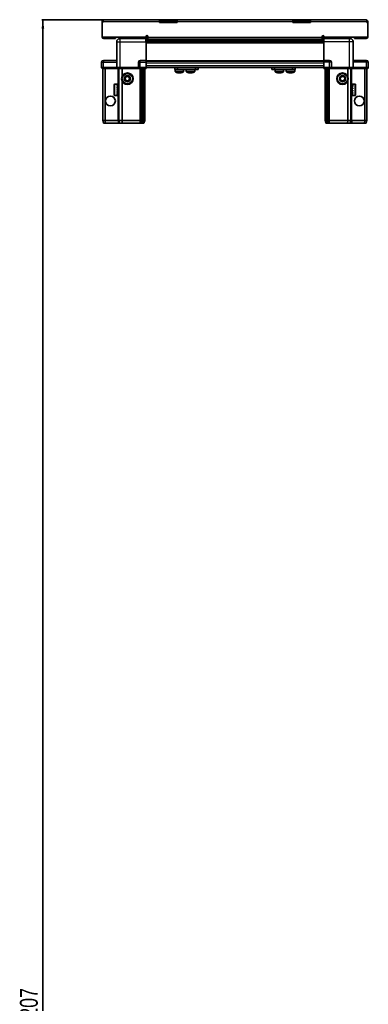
# Model space of a CAD drawing. Header units: millimetres. Extents: x 1770 to 5230, y -1720 to 2043.
# Drawn here: x 1858 to 2250, y -613 to 494 of the extents above; entities that cross this region are included whole.
import ezdxf

# ---------------------------------------------------------------- set-up
doc = ezdxf.new("R2010")
doc.units = ezdxf.units.MM
doc.layers.add('FORMAT', color=7, linetype='Continuous')
doc.styles.add('SLDTEXTSTYLE0', font='TXT', dxfattribs={"width": 0.75})
doc.dimstyles.new('SLDDIMSTYLE0', dxfattribs={"dimtxt": 20, "dimasz": 10, "dimexe": 0, "dimexo": 0.0625, "dimgap": 5, "dimtad": 2, "dimdec": 1, "dimrnd": 1e-09, "dimzin": 12, "dimdsep": 46, "dimtxsty": 'SLDTEXTSTYLE0', "dimsah": 1, "dimcen": 0.09, "dimadec": 0, "dimazin": 3, "dimtfac": 1, "dimtofl": 0, "dimtmove": 0, "dimatfit": 3, "dimfxl": 0, "dimfrac": 2, "dimtolj": 1, "dimtzin": 12, "dimarcsym": 0})

# ---------------------------------------------------------------- blocks, each defined once
blk = doc.blocks.new('_D_10')
at = {"layer": 'FORMAT'}
for p, q in [((1975.8, 493.7), (1883.4, 493.7)), ((1884.4, 493.7), (1884.4, -1713.3)), ((1953, -1713.3), (1883.4, -1713.3))]:
    blk.add_line(p, q, dxfattribs=at)
for points in [[(1884.4, 493.7), (1882.9, 483.7), (1885.9, 483.7)], [(1884.4, -1713.3), (1885.9, -1703.3), (1882.9, -1703.3)]]:
    blk.add_solid(points, dxfattribs=at)
at = {"layer": 'FORMAT', "insert": (1858.6, -639.4), "char_height": 20, "attachment_point": 1, "rotation": 90, "style": 'SLDTEXTSTYLE0'}
blk.add_mtext('2207', dxfattribs=at)

msp = doc.modelspace()

# ---------------------------------------------------------------- linework, layer by layer
at = {"color": 7, "linetype": 'Continuous', "lineweight": 25}
for p, q in [((1951.9, 491.28), (1950.9, 491.28)), ((1950.9, 491.28), (1950.9, 490.38)), ((1950.9, 490.38), (1950.9, 473.88)), ((1951.9, 490.38), (1950.9, 490.38)), ((1951.9, 491.28), (1951.9, 490.38)), ((1952.5, 493.38), (2015.4, 493.38)), ((1975.76, 493.68), (1975.76, 493.38)), ((1975.76, 493.68), (1987.33, 493.68)), ((1987.33, 493.38), (1987.33, 493.68)), ((2015.4, 491.28), (2015.4, 493.38)), ((2015.4, 493.38), (2025.4, 493.38)), ((2025.4, 491.88), (2015.4, 491.88)), ((2015.4, 490.38), (2015.4, 491.28)), ((2035.4, 490.38), (2015.4, 490.38)), ((2025.4, 493.38), (2035.4, 493.38)), ((2035.4, 491.88), (2025.4, 491.88)), ((2035.4, 493.38), (2035.4, 491.28)), ((2035.4, 493.38), (2165.4, 493.38)), ((2035.4, 490.38), (2035.4, 491.28)), ((2165.4, 491.28), (2165.4, 493.38)), ((2165.4, 493.38), (2175.4, 493.38)), ((2175.4, 491.88), (2165.4, 491.88)), ((2165.4, 490.38), (2165.4, 491.28)), ((2185.4, 490.38), (2165.4, 490.38)), ((2175.4, 493.38), (2185.4, 493.38)), ((2185.4, 491.88), (2175.4, 491.88)), ((2185.4, 493.38), (2185.4, 491.28)), ((2185.4, 493.38), (2248.3, 493.38)), ((2185.4, 490.38), (2185.4, 491.28)), ((2213.46, 493.68), (2213.46, 493.38)), ((2213.46, 493.68), (2223.94, 493.68)), ((2223.94, 493.68), (2225.03, 493.68)), ((2225.03, 493.38), (2225.03, 493.68)), ((2248.9, 491.28), (2249.9, 491.28)), ((2248.9, 491.28), (2248.9, 490.38)), ((2249.9, 490.38), (2248.9, 490.38)), ((2249.9, 490.38), (2249.9, 491.28)), ((2249.9, 473.88), (2249.9, 490.38)), ((1950.9, 473.88), (2000.4, 473.88)), ((1953, 472.38), (1963.9, 472.38)), ((1965.9, 472.38), (1963.9, 472.38)), ((1965.9, 473.88), (1965.9, 472.38)), ((1967.4, 439.88), (1967.4, 468.88)), ((1971.15, 473.88), (1971.15, 472.38)), ((2000.4, 472.38), (1971.4, 472.38)), ((1997.65, 472.38), (1997.65, 473.88)), ((2000.25, 472.38), (2000.25, 468.88)), ((2000.4, 473.88), (2000.4, 474.73)), ((2000.4, 473.88), (2000.4, 472.38)), ((2000.4, 471.73), (2024.27, 471.73)), ((2200.4, 469.94), (2000.4, 469.94)), ((2200.4, 469.9), (2000.4, 469.9)), ((2000.4, 468.88), (2000.4, 447.88)), ((2002.4, 474.73), (2002.4, 473.98)), ((2002.4, 471.88), (2002.4, 473.98)), ((2002.4, 471.88), (2198.4, 471.88)), ((2018.9, 471.88), (2018.9, 471.73)), ((2019.06, 471.88), (2019.06, 471.73)), ((2019.26, 471.88), (2019.26, 471.73)), ((2019.82, 471.88), (2019.82, 471.73)), ((2020.23, 471.88), (2020.23, 471.73)), ((2021.12, 471.88), (2021.12, 471.73)), ((2021.7, 471.88), (2021.7, 471.73)), ((2022.84, 471.88), (2022.84, 471.73)), ((2023.54, 471.88), (2023.54, 471.73)), ((2024.27, 471.73), (2024.81, 471.73)), ((2024.81, 471.88), (2024.81, 471.73)), ((2024.81, 471.73), (2024.82, 471.73)), ((2024.82, 471.73), (2025.55, 471.73)), ((2025, 471.88), (2025, 471.73)), ((2025.5, 471.88), (2025.5, 471.73)), ((2025.55, 471.88), (2025.55, 471.73)), ((2025.55, 471.73), (2026.52, 471.73)), ((2025.55, 471.73), (2025.55, 471.73)), ((2026.52, 471.73), (2174.27, 471.73)), ((2026.84, 471.88), (2026.84, 471.73)), ((2026.85, 471.88), (2026.85, 471.73)), ((2027.55, 471.88), (2027.55, 471.73)), ((2028.73, 471.88), (2028.73, 471.73)), ((2029.34, 471.88), (2029.34, 471.73)), ((2030.29, 471.88), (2030.29, 471.73)), ((2030.74, 471.88), (2030.74, 471.73)), ((2031.37, 471.88), (2031.37, 471.73)), ((2031.62, 471.88), (2031.62, 471.73)), ((2031.87, 471.88), (2031.87, 471.73)), ((2031.89, 471.88), (2031.89, 471.73)), ((2168.9, 471.88), (2168.9, 471.73)), ((2169.01, 471.88), (2169.01, 471.73)), ((2169.19, 471.88), (2169.19, 471.73)), ((2169.7, 471.88), (2169.7, 471.73)), ((2170.09, 471.88), (2170.09, 471.73)), ((2170.94, 471.88), (2170.94, 471.73)), ((2171.51, 471.88), (2171.51, 471.73)), ((2172.62, 471.88), (2172.62, 471.73)), ((2173.31, 471.88), (2173.31, 471.73)), ((2174.27, 471.73), (2174.58, 471.73)), ((2174.58, 471.88), (2174.58, 471.73)), ((2174.58, 471.73), (2175.31, 471.73)), ((2174.58, 471.73), (2174.58, 471.73)), ((2174.84, 471.88), (2174.84, 471.73)), ((2175.31, 471.88), (2175.31, 471.73)), ((2175.31, 471.73), (2176.61, 471.73)), ((2176.52, 471.73), (2200.4, 471.73)), ((2176.61, 471.88), (2176.61, 471.73)), ((2176.7, 471.88), (2176.7, 471.73)), ((2177.33, 471.88), (2177.33, 471.73)), ((2178.52, 471.88), (2178.52, 471.73)), ((2179.15, 471.88), (2179.15, 471.73)), ((2180.13, 471.88), (2180.13, 471.73)), ((2180.61, 471.88), (2180.61, 471.73)), ((2181.28, 471.88), (2181.28, 471.73)), ((2181.55, 471.88), (2181.55, 471.73)), ((2181.84, 471.88), (2181.84, 471.73)), ((2181.9, 471.73), (2181.9, 471.88)), ((2181.9, 471.88), (2181.9, 471.73)), ((2198.4, 473.98), (2198.4, 474.73)), ((2198.4, 473.98), (2198.4, 471.88)), ((2200.4, 474.73), (2200.4, 473.88)), ((2200.4, 473.88), (2200.4, 472.38)), ((2200.4, 473.88), (2249.9, 473.88)), ((2200.4, 472.38), (2229.4, 472.38)), ((2200.4, 468.88), (2200.4, 447.88)), ((2203.15, 473.88), (2203.15, 472.38)), ((2229.65, 472.38), (2229.65, 473.88)), ((2233.4, 439.88), (2233.4, 468.88)), ((2234.9, 472.38), (2234.9, 473.88)), ((2236.9, 472.38), (2234.9, 472.38)), ((2236.9, 472.38), (2247.8, 472.38)), ((1950.4, 439.88), (1950.4, 445.88)), ((1967.4, 447.88), (1952.4, 447.88)), ((1991.9, 439.88), (1991.9, 445.88)), ((2000.4, 447.88), (1993.9, 447.88)), ((2000.4, 445.88), (2000.4, 447.88)), ((2000.4, 447.23), (2200.4, 447.23)), ((2000.4, 439.88), (2000.4, 445.88)), ((2200.4, 447.88), (2206.9, 447.88)), ((2200.4, 445.88), (2200.4, 447.88)), ((2200.4, 439.88), (2200.4, 445.88)), ((2208.9, 439.88), (2208.9, 445.88)), ((2233.4, 447.88), (2248.4, 447.88)), ((2250.4, 439.88), (2250.4, 445.88)), ((1950.4, 439.88), (1950.4, 439.55)), ((1950.4, 439.88), (1950.4, 439.88)), ((1950.4, 439.88), (1950.4, 439.55)), ((1952.4, 439.88), (1950.4, 439.88)), ((1950.4, 439.55), (1950.9, 438.68)), ((1950.4, 439.55), (1950.9, 438.68)), ((1950.9, 438.68), (1952.4, 438.68)), ((1951.9, 380.38), (1951.9, 438.68)), ((1952.4, 439.88), (1967.2, 439.88)), ((1967.2, 438.68), (1952.4, 438.68)), ((1954.4, 380.38), (1954.4, 438.68)), ((1967.2, 439.88), (1967.4, 439.88)), ((1967.4, 438.68), (1967.2, 438.68)), ((1967.4, 439.88), (1967.4, 438.68)), ((1967.4, 439.88), (1971.4, 439.88)), ((1971.4, 438.68), (1967.4, 438.68)), ((1969.9, 380.38), (1969.9, 438.68)), ((1971.4, 439.88), (1991.7, 439.88)), ((1991.7, 438.68), (1971.4, 438.68)), ((1973.4, 429.88), (1973.4, 438.68)), ((1991.7, 439.88), (1991.9, 439.88)), ((1991.9, 438.68), (1991.7, 438.68)), ((1991.9, 439.88), (1991.9, 438.68)), ((1993.9, 439.88), (1991.9, 439.88)), ((1991.9, 439.88), (1993.9, 439.88)), ((1991.9, 438.68), (1992.57, 438.68)), ((2000.4, 438.68), (1992.57, 438.68)), ((1993.9, 439.88), (2000.4, 439.88)), ((1993.9, 439.55), (2000.4, 439.55)), ((1994.9, 380.38), (1994.9, 438.68)), ((1995.9, 380.38), (1995.9, 438.68)), ((1997.4, 380.38), (1997.4, 438.68)), ((1998.9, 380.38), (1998.9, 438.68)), ((2000.4, 440.03), (2200.4, 440.03)), ((2000.4, 439.88), (2000.4, 439.55)), ((2000.4, 439.55), (2000.4, 438.68)), ((2032.85, 437.53), (2032.85, 440.03)), ((2035.85, 437.53), (2032.85, 437.53)), ((2033.2, 437.53), (2033.2, 435.62)), ((2035.85, 440.03), (2035.85, 437.53)), ((2056.05, 437.53), (2035.85, 437.53)), ((2042.7, 435.62), (2042.7, 437.53)), ((2045.65, 437.53), (2045.65, 435.62)), ((2045.7, 437.53), (2045.7, 435.62)), ((2055.2, 435.62), (2055.2, 437.53)), ((2056.05, 437.53), (2056.05, 440.03)), ((2059.05, 437.53), (2056.05, 437.53)), ((2059.05, 440.03), (2059.05, 437.53)), ((2141.75, 437.53), (2141.75, 440.03)), ((2144.75, 437.53), (2141.75, 437.53)), ((2144.75, 440.03), (2144.75, 437.53)), ((2164.95, 437.53), (2144.75, 437.53)), ((2145.6, 437.53), (2145.6, 435.62)), ((2155.1, 435.62), (2155.1, 437.53)), ((2155.15, 435.62), (2155.15, 437.53)), ((2158.1, 437.53), (2158.1, 435.62)), ((2164.95, 437.53), (2164.95, 440.03)), ((2167.95, 437.53), (2164.95, 437.53)), ((2167.6, 435.62), (2167.6, 437.53)), ((2167.95, 440.03), (2167.95, 437.53)), ((2200.4, 439.88), (2206.9, 439.88)), ((2200.4, 439.88), (2200.4, 439.55)), ((2200.4, 439.88), (2200.4, 439.88)), ((2206.9, 439.88), (2200.4, 439.88)), ((2200.4, 438.68), (2200.4, 439.55)), ((2200.4, 439.55), (2200.4, 439.55)), ((2200.4, 439.55), (2206.9, 439.55)), ((2208.22, 438.68), (2200.4, 438.68)), ((2201.9, 380.38), (2201.9, 438.68)), ((2203.4, 380.38), (2203.4, 438.68)), ((2204.9, 380.38), (2204.9, 438.68)), ((2205.9, 380.38), (2205.9, 438.68)), ((2208.9, 439.88), (2206.9, 439.88)), ((2208.22, 438.68), (2208.9, 438.68)), ((2208.9, 439.88), (2208.9, 438.68)), ((2208.9, 439.88), (2209.1, 439.88)), ((2209.1, 438.68), (2208.9, 438.68)), ((2209.1, 439.88), (2229.4, 439.88)), ((2229.4, 438.68), (2209.1, 438.68)), ((2227.4, 429.88), (2227.4, 438.68)), ((2229.4, 439.88), (2233.4, 439.88)), ((2233.4, 438.68), (2229.4, 438.68)), ((2230.9, 380.38), (2230.9, 438.68)), ((2233.4, 439.88), (2233.4, 438.68)), ((2233.4, 439.88), (2233.6, 439.88)), ((2233.6, 438.68), (2233.4, 438.68)), ((2233.6, 439.88), (2248.4, 439.88)), ((2248.4, 439.88), (2233.6, 439.88)), ((2248.4, 438.68), (2233.6, 438.68)), ((2246.4, 380.38), (2246.4, 438.68)), ((2250.4, 439.88), (2248.4, 439.88)), ((2248.4, 438.68), (2249.9, 438.68)), ((2248.9, 380.38), (2248.9, 438.68)), ((2249.9, 438.68), (2250.4, 439.55)), ((2250.4, 439.88), (2250.4, 439.55)), ((1968.4, 421.38), (1965.5, 421.38)), ((1967.9, 421.29), (1968.4, 421.29)), ((1967.9, 421.29), (1967.9, 421.12)), ((1967.9, 421.12), (1968.4, 421.12)), ((1967.9, 420.63), (1968.4, 420.63)), ((1967.9, 420.63), (1967.9, 420.25)), ((1968.4, 421.29), (1968.4, 421.38)), ((1968.4, 421.12), (1968.4, 421.29)), ((1968.4, 420.63), (1968.4, 421.12)), ((1968.4, 420.25), (1968.4, 420.63)), ((1973.4, 380.38), (1973.4, 424.88)), ((2227.4, 380.38), (2227.4, 424.88)), ((2235.3, 421.38), (2232.4, 421.38)), ((2232.4, 421.38), (2232.4, 421.37)), ((2232.9, 421.37), (2232.4, 421.37)), ((2232.4, 421.37), (2232.4, 421.29)), ((2232.4, 421.29), (2232.4, 420.95)), ((2232.9, 421.29), (2232.4, 421.29)), ((2232.9, 420.95), (2232.4, 420.95)), ((2232.4, 420.95), (2232.4, 420.64)), ((2232.4, 420.64), (2232.4, 419.93)), ((2232.9, 420.64), (2232.4, 420.64)), ((2232.9, 421.29), (2232.9, 421.37)), ((2232.9, 420.64), (2232.9, 420.95)), ((1964.7, 409.18), (1964.7, 420.58)), ((1967.9, 420.25), (1968.4, 420.25)), ((1967.9, 419.42), (1968.4, 419.42)), ((1967.9, 419.42), (1967.9, 418.86)), ((1967.9, 418.86), (1968.4, 418.86)), ((1967.9, 417.76), (1968.4, 417.76)), ((1967.9, 417.76), (1967.9, 417.08)), ((1967.9, 417.08), (1968.4, 417.08)), ((1967.9, 415.81), (1968.4, 415.81)), ((1967.9, 415.81), (1967.9, 415.08)), ((1967.9, 415.51), (1968.4, 415.51)), ((1967.9, 415.08), (1968.4, 415.08)), ((1967.9, 413.78), (1968.4, 413.78)), ((1967.9, 413.78), (1967.9, 413.06)), ((1967.9, 413.65), (1968.4, 413.65)), ((1967.9, 413.06), (1968.4, 413.06)), ((1967.9, 411.86), (1968.4, 411.86)), ((1967.9, 411.86), (1967.9, 411.22)), ((1967.9, 411.22), (1968.4, 411.22)), ((1967.9, 410.23), (1968.4, 410.23)), ((1967.9, 410.23), (1967.9, 409.74)), ((1967.9, 409.74), (1968.4, 409.74)), ((1968.4, 419.42), (1968.4, 420.25)), ((1968.4, 418.86), (1968.4, 419.42)), ((1968.5, 419.28), (1968.4, 419.28)), ((1968.4, 417.76), (1968.4, 418.86)), ((1968.4, 417.08), (1968.4, 417.76)), ((1968.4, 415.81), (1968.4, 417.08)), ((1968.4, 415.51), (1968.4, 415.81)), ((1968.4, 413.78), (1968.4, 415.08)), ((1968.4, 413.06), (1968.4, 413.65)), ((1968.4, 411.86), (1968.4, 413.06)), ((1968.4, 411.22), (1968.4, 411.86)), ((1968.4, 410.23), (1968.4, 411.22)), ((1968.4, 410.48), (1968.5, 410.48)), ((1968.4, 409.74), (1968.4, 410.23)), ((1968.4, 409.05), (1968.4, 409.74)), ((1968.5, 417.77), (1968.5, 419.28)), ((1968.5, 410.48), (1968.5, 417.77)), ((1969.38, 418.19), (1968.9, 418.88)), ((1968.9, 410.88), (1968.9, 418.88)), ((1968.9, 410.88), (1969.38, 411.57)), ((1969.86, 418.88), (1969.38, 418.19)), ((1969.38, 411.57), (1969.38, 418.19)), ((1969.38, 411.57), (1969.86, 410.88)), ((1969.9, 418.88), (1969.86, 418.88)), ((1969.86, 410.88), (1969.86, 418.88)), ((1969.86, 410.88), (1969.9, 410.88)), ((2230.93, 418.88), (2230.9, 418.88)), ((2230.9, 410.88), (2230.93, 410.88)), ((2231.41, 418.19), (2230.93, 418.88)), ((2230.93, 418.88), (2230.93, 417.84)), ((2230.93, 417.84), (2230.93, 410.88)), ((2230.93, 410.88), (2231.41, 411.57)), ((2231.9, 418.88), (2231.41, 418.19)), ((2231.41, 418.19), (2231.41, 417.33)), ((2231.41, 417.33), (2231.41, 411.57)), ((2231.41, 411.57), (2231.9, 410.88)), ((2231.9, 418.88), (2231.9, 417.84)), ((2231.9, 417.84), (2231.9, 410.88)), ((2232.4, 419.28), (2232.3, 419.28)), ((2232.3, 419.28), (2232.3, 410.48)), ((2232.3, 410.48), (2232.4, 410.48)), ((2232.9, 419.93), (2232.4, 419.93)), ((2232.4, 419.93), (2232.4, 419.43)), ((2232.4, 419.43), (2232.4, 418.41)), ((2232.9, 419.43), (2232.4, 419.43)), ((2232.9, 418.41), (2232.4, 418.41)), ((2232.4, 418.41), (2232.4, 417.77)), ((2232.4, 417.77), (2232.4, 416.56)), ((2232.9, 417.77), (2232.4, 417.77)), ((2232.9, 416.56), (2232.4, 416.56)), ((2232.4, 416.56), (2232.4, 416.01)), ((2232.9, 416.01), (2232.4, 416.01)), ((2232.4, 415.83), (2232.4, 414.53)), ((2232.9, 415.83), (2232.4, 415.83)), ((2232.9, 414.53), (2232.4, 414.53)), ((2232.9, 414.15), (2232.4, 414.15)), ((2232.4, 414.15), (2232.4, 413.8)), ((2232.9, 413.8), (2232.4, 413.8)), ((2232.4, 413.8), (2232.4, 412.54)), ((2232.9, 412.54), (2232.4, 412.54)), ((2232.4, 412.54), (2232.4, 411.87)), ((2232.4, 411.87), (2232.4, 410.78)), ((2232.9, 411.87), (2232.4, 411.87)), ((2232.9, 410.78), (2232.4, 410.78)), ((2232.4, 410.78), (2232.4, 410.24)), ((2232.4, 410.24), (2232.4, 409.43)), ((2232.9, 410.24), (2232.4, 410.24)), ((2232.9, 419.43), (2232.9, 419.93)), ((2232.9, 417.77), (2232.9, 418.41)), ((2232.9, 415.83), (2232.9, 416.56)), ((2232.9, 413.8), (2232.9, 414.53)), ((2232.9, 411.87), (2232.9, 412.54)), ((2232.9, 410.24), (2232.9, 410.78)), ((2236.1, 420.58), (2236.1, 419.09)), ((2236.1, 419.09), (2236.1, 409.18)), ((1965.5, 408.38), (1968.4, 408.38)), ((1967.9, 409.05), (1968.4, 409.05)), ((1967.9, 409.05), (1967.9, 408.76)), ((1967.9, 408.76), (1968.4, 408.76)), ((1967.9, 408.45), (1968.4, 408.45)), ((1967.9, 408.45), (1967.9, 408.38)), ((1967.9, 408.38), (1968.4, 408.38)), ((1968.4, 408.76), (1968.4, 409.05)), ((1968.4, 408.45), (1968.4, 408.76)), ((1968.4, 408.38), (1968.4, 408.45)), ((1968.4, 408.38), (1968.4, 408.38)), ((2232.9, 409.43), (2232.4, 409.43)), ((2232.4, 409.43), (2232.4, 409.06)), ((2232.4, 409.06), (2232.4, 408.6)), ((2232.9, 409.06), (2232.4, 409.06)), ((2232.9, 408.6), (2232.4, 408.6)), ((2232.4, 408.6), (2232.4, 408.45)), ((2232.4, 408.45), (2232.4, 408.38)), ((2232.9, 408.45), (2232.4, 408.45)), ((2232.4, 408.38), (2235.3, 408.38)), ((2232.9, 409.06), (2232.9, 409.43)), ((2232.9, 408.45), (2232.9, 408.6)), ((1951.9, 380.38), (1952.7, 377.38)), ((1954.4, 380.38), (1951.9, 380.38)), ((1952.7, 377.38), (1954.55, 377.38)), ((1968.9, 380.38), (1954.4, 380.38)), ((1954.4, 380.38), (1954.55, 377.38)), ((1954.55, 377.38), (1968.9, 377.38)), ((1969.9, 380.38), (1968.9, 380.38)), ((1968.9, 377.38), (1970.7, 377.38)), ((1973.4, 380.38), (1969.9, 380.38)), ((1969.9, 380.38), (1970.7, 377.38)), ((1970.7, 377.38), (1973.73, 377.38)), ((1993.9, 380.38), (1973.4, 380.38)), ((1973.73, 377.38), (1973.4, 380.38)), ((1973.73, 377.38), (1993.9, 377.38)), ((1994.9, 380.38), (1993.9, 380.38)), ((1993.9, 377.38), (1995.7, 377.38)), ((1995.9, 380.38), (1994.9, 380.38)), ((1995.7, 377.38), (1994.9, 380.38)), ((1995.7, 377.38), (1996.44, 377.38)), ((1997.4, 380.38), (1995.9, 380.38)), ((1996.44, 377.38), (1995.9, 380.38)), ((1996.44, 377.38), (1996.94, 377.38)), ((1996.94, 377.38), (1997.4, 380.38)), ((1996.94, 377.38), (1998.09, 377.38)), ((1998.9, 380.38), (1997.4, 380.38)), ((1998.09, 377.38), (1998.9, 380.38)), ((2201.9, 380.38), (2203.4, 380.38)), ((2202.7, 377.38), (2201.9, 380.38)), ((2203.85, 377.38), (2202.7, 377.38)), ((2203.4, 380.38), (2204.9, 380.38)), ((2203.85, 377.38), (2203.4, 380.38)), ((2204.35, 377.38), (2203.85, 377.38)), ((2204.35, 377.38), (2204.9, 380.38)), ((2205.09, 377.38), (2204.35, 377.38)), ((2204.9, 380.38), (2205.9, 380.38)), ((2205.09, 377.38), (2205.9, 380.38)), ((2206.9, 377.38), (2205.09, 377.38)), ((2205.9, 380.38), (2206.9, 380.38)), ((2206.9, 380.38), (2227.4, 380.38)), ((2227.06, 377.38), (2206.9, 377.38)), ((2227.06, 377.38), (2227.4, 380.38)), ((2230.09, 377.38), (2227.06, 377.38)), ((2227.4, 380.38), (2230.9, 380.38)), ((2230.9, 380.38), (2230.09, 377.38)), ((2231.9, 377.38), (2230.09, 377.38)), ((2230.9, 380.38), (2231.9, 380.38)), ((2231.9, 380.38), (2246.4, 380.38)), ((2246.24, 377.38), (2231.9, 377.38)), ((2246.4, 380.38), (2246.24, 377.38)), ((2248.09, 377.38), (2246.24, 377.38)), ((2246.4, 380.38), (2248.9, 380.38)), ((2248.9, 380.38), (2248.09, 377.38))]:
    msp.add_line(p, q, dxfattribs=at)
at = {"color": 8, "linetype": 'Continuous', "lineweight": 18}
for p, q in [((2015.4, 491.28), (1951.9, 491.28)), ((2025.4, 491.88), (2025.4, 493.38)), ((2165.4, 491.28), (2035.4, 491.28)), ((2175.4, 493.38), (2175.4, 491.88)), ((2248.9, 491.28), (2185.4, 491.28)), ((1953, 473.88), (1953, 472.38)), ((1963.9, 472.38), (1963.9, 473.88)), ((1971.4, 468.88), (2000.4, 468.88)), ((1971.4, 439.88), (1971.4, 468.88)), ((2000.4, 472.38), (2002.4, 472.38)), ((2200.4, 471.14), (2000.4, 471.14)), ((2000.4, 468.7), (2200.4, 468.7)), ((2200.4, 467.28), (2000.4, 467.28)), ((2002.4, 473.98), (2198.4, 473.98)), ((2198.4, 472.38), (2200.4, 472.38)), ((2229.4, 468.88), (2200.4, 468.88)), ((2229.4, 439.88), (2229.4, 468.88)), ((2236.9, 473.88), (2236.9, 472.38)), ((2247.8, 473.88), (2247.8, 472.38)), ((1950.4, 445.88), (1952.4, 445.88)), ((1952.4, 447.88), (1952.4, 445.88)), ((1952.4, 445.88), (1967.4, 445.88)), ((1952.4, 439.88), (1952.4, 445.88)), ((1991.9, 445.88), (1993.9, 445.88)), ((1993.9, 445.88), (1993.9, 447.88)), ((1993.9, 445.88), (2000.4, 445.88)), ((1993.9, 439.88), (1993.9, 445.88)), ((2000.4, 447.88), (2200.4, 447.88)), ((2000.4, 445.23), (2200.4, 445.23)), ((2206.9, 445.88), (2200.4, 445.88)), ((2206.9, 445.88), (2206.9, 447.88)), ((2206.9, 439.88), (2206.9, 445.88)), ((2208.9, 445.88), (2206.9, 445.88)), ((2248.4, 445.88), (2233.4, 445.88)), ((2248.4, 447.88), (2248.4, 445.88)), ((2248.4, 439.88), (2248.4, 445.88)), ((2250.4, 445.88), (2248.4, 445.88)), ((1952.4, 439.88), (1952.4, 438.68)), ((1967.2, 438.68), (1967.2, 439.88)), ((1968.9, 418.88), (1968.9, 438.68)), ((1971.4, 439.88), (1971.4, 438.68)), ((1991.7, 438.68), (1991.7, 439.88)), ((1993.9, 439.88), (1993.9, 439.55)), ((1993.9, 380.38), (1993.9, 438.68)), ((2000.4, 442.03), (2200.4, 442.03)), ((2042.7, 435.62), (2033.2, 435.62)), ((2042.5, 435.25), (2033.39, 435.25)), ((2045.7, 435.62), (2045.65, 435.62)), ((2055.2, 435.62), (2045.7, 435.62)), ((2045.89, 435.25), (2045.84, 435.25)), ((2055, 435.25), (2045.89, 435.25)), ((2147.81, 435.62), (2145.6, 435.62)), ((2147.91, 435.25), (2145.79, 435.25)), ((2155.1, 435.62), (2147.81, 435.62)), ((2154.9, 435.25), (2147.91, 435.25)), ((2154.95, 435.25), (2154.9, 435.25)), ((2155.15, 435.62), (2155.1, 435.62)), ((2165.6, 435.62), (2158.1, 435.62)), ((2165.49, 435.25), (2158.29, 435.25)), ((2167.4, 435.25), (2165.49, 435.25)), ((2167.6, 435.62), (2165.6, 435.62)), ((2200.4, 439.88), (2200.4, 439.55)), ((2206.9, 439.88), (2206.9, 439.55)), ((2206.9, 380.38), (2206.9, 438.68)), ((2209.1, 439.88), (2209.1, 438.68)), ((2229.4, 439.88), (2229.4, 438.68)), ((2231.9, 418.88), (2231.9, 438.68)), ((2233.6, 439.88), (2233.6, 438.68)), ((2248.4, 439.88), (2248.4, 438.68)), ((1965.5, 408.38), (1965.5, 421.38)), ((2235.3, 421.38), (2235.3, 419.69)), ((1968.9, 380.38), (1968.9, 410.88)), ((2231.9, 380.38), (2231.9, 410.88)), ((2235.3, 419.69), (2235.3, 408.38)), ((1968.9, 380.38), (1968.9, 377.38)), ((1993.9, 377.38), (1993.9, 380.38)), ((2206.9, 377.38), (2206.9, 380.38)), ((2231.9, 380.38), (2231.9, 377.38))]:
    msp.add_line(p, q, dxfattribs=at)
at = {"color": 7, "linetype": 'Continuous', "lineweight": 25}
for centre, radius in [((1979.4, 427.38), 6.5), ((2221.4, 427.38), 6.5), ((1979.4, 427.38), 3.46), ((2221.4, 427.38), 3.46), ((1960.4, 402.38), 5.5), ((2240.4, 402.38), 5.5)]:
    msp.add_circle(centre, radius, dxfattribs=at)
at = {"color": 8, "linetype": 'Continuous', "lineweight": 18}
for centre in [(1979.4, 427.38), (2221.4, 427.38)]:
    msp.add_circle(centre, 5.7, dxfattribs=at)
at = {"color": 7, "linetype": 'Continuous', "lineweight": 25}
for centre, radius, start, end in [((1953, 474.48), 2.1, 196.60155, 270), ((2001.4, 474.73), 1, 0, 180), ((2199.4, 474.73), 1, 0, 180), ((2247.8, 474.48), 2.1, 270, 343.39845), ((1952.4, 445.88), 2, 90, 180), ((1993.9, 445.88), 2, 90, 180), ((2206.9, 445.88), 2, 0, 90), ((2248.4, 445.88), 2, 0, 90), ((2033.65, 435.62), 0.45, 180, 235.28209), ((2037.95, 441.83), 8, 235.28209, 258.9392), ((2037.95, 441.83), 8, 281.00757, 304.71791), ((2042.25, 435.62), 0.45, 304.71791, 0), ((2046.1, 435.62), 0.45, 180, 235.28209), ((2046.15, 435.62), 0.45, 180, 235.28209), ((2050.4, 441.83), 8, 235.28209, 256.54113), ((2050.45, 441.83), 8, 235.28209, 259.06255), ((2050.45, 441.83), 8, 280.87532, 304.71791), ((2054.75, 435.62), 0.45, 304.71791, 0), ((2146.05, 435.62), 0.45, 180, 235.28209), ((2150.35, 441.83), 8, 235.28209, 259.05401), ((2150.35, 441.83), 8, 280.84597, 304.71791), ((2150.4, 441.83), 8, 280.92113, 304.71791), ((2154.65, 435.62), 0.45, 304.71791, 0), ((2154.7, 435.62), 0.45, 304.71791, 0), ((2158.55, 435.62), 0.45, 180, 235.28209), ((2162.85, 441.83), 8, 235.28209, 258.92302), ((2162.85, 441.83), 8, 280.93918, 304.71791), ((2167.15, 435.62), 0.45, 304.71791, 0), ((1965.5, 420.58), 0.8, 90, 180), ((1979.4, 427.38), 2.5, 134.92207, 194.92207), ((1979.4, 427.38), 2.5, 194.92207, 254.92207), ((1979.4, 427.38), 2.5, 74.92207, 134.92207), ((1979.4, 427.38), 2.5, 254.92207, 314.92207), ((1979.4, 427.38), 2.5, 14.92207, 74.92207), ((1979.4, 427.38), 2.5, 314.92207, 14.92207), ((2221.4, 427.38), 2.5, 118.29497, 178.29497), ((2221.4, 427.38), 2.5, 178.29497, 238.29497), ((2221.4, 427.38), 2.5, 238.29497, 298.29497), ((2221.4, 427.38), 2.5, 58.29497, 118.29497), ((2221.4, 427.38), 2.5, 298.29497, 358.29497), ((2221.4, 427.38), 2.5, 358.29497, 58.29497), ((2235.3, 420.58), 0.8, 360, 90), ((1968.9, 419.28), 0.4, 180, 270), ((1968.9, 410.48), 0.4, 90, 180), ((2231.9, 419.28), 0.4, 270, 360), ((2231.9, 410.48), 0.4, 0, 90), ((1965.5, 409.18), 0.8, 180, 270), ((2235.3, 409.18), 0.8, 270, 0)]:
    msp.add_arc(centre, radius, start, end, dxfattribs=at)
for centre, start_param, end_param in [((1993.9, 436.08), 0, 0.7227342), ((2206.9, 436.08), 5.5604511, 6.2831853)]:
    msp.add_ellipse(centre, major_axis=(0, 3.46), ratio=0.5773503, start_param=start_param, end_param=end_param, dxfattribs=at)
for points, knots in [([(1952.5, 493.29), (1952.41, 493.28), (1952.09, 493.23), (1951.61, 492.9), (1951.14, 492.35), (1950.92, 491.77), (1950.9, 491.41), (1950.9, 491.28)], [0, 0, 0, 0, 0.0892624, 0.3475085, 0.6057515, 0.8639944, 1, 1, 1, 1]), ([(1951.9, 491.28), (1951.94, 491.53), (1952.03, 492.03), (1952.16, 492.67), (1952.3, 493.13), (1952.41, 493.35), (1952.47, 493.37), (1952.5, 493.38)], [0, 0, 0, 0, 0.2302553, 0.4485219, 0.6667858, 0.8850496, 1, 1, 1, 1]), ([(2248.3, 493.38), (2248.34, 493.35), (2248.43, 493.3), (2248.56, 492.91), (2248.7, 492.35), (2248.81, 491.77), (2248.87, 491.41), (2248.9, 491.28)], [0, 0, 0, 0, 0.2302553, 0.4485219, 0.6667858, 0.8850496, 1, 1, 1, 1]), ([(2249.9, 491.28), (2249.87, 491.53), (2249.82, 492.03), (2249.42, 492.66), (2248.9, 493.12), (2248.48, 493.25), (2248.3, 493.3)], [0, 0, 0, 0, 0.2725536, 0.5309161, 0.7892754, 1, 1, 1, 1]), ([(1967.4, 468.88), (1967.44, 469.32), (1967.51, 470), (1967.95, 470.81), (1968.4, 471.37), (1968.96, 471.83), (1969.78, 472.26), (1970.46, 472.33), (1970.9, 472.38)], [0, 0, 0, 0, 0.2394568, 0.3683607, 0.5, 0.6316393, 0.7605432, 1, 1, 1, 1]), ([(1971.4, 472.38), (1971.33, 472.38), (1971.2, 472.38), (1971.03, 472.38), (1970.92, 472.38), (1970.9, 472.38), (1970.9, 472.38)], [0, 0, 0, 0, 0.2493943, 0.5003335, 0.7501667, 1, 1, 1, 1]), ([(2000.4, 468.88), (2000.4, 469.27), (2000.4, 470.06), (2000.4, 471.11), (2000.4, 471.9), (2000.4, 472.32), (2000.4, 472.36), (2000.4, 472.38)], [0, 0, 0, 0, 0.2146939, 0.4293877, 0.6440816, 0.8587754, 1, 1, 1, 1]), ([(2200.4, 468.88), (2200.4, 469.27), (2200.4, 470.06), (2200.4, 471.11), (2200.4, 471.9), (2200.4, 472.32), (2200.4, 472.36), (2200.4, 472.38)], [0, 0, 0, 0, 0.2146939, 0.4293877, 0.6440816, 0.8587754, 1, 1, 1, 1]), ([(2229.4, 472.38), (2229.46, 472.38), (2229.59, 472.38), (2229.76, 472.38), (2229.87, 472.38), (2229.89, 472.38), (2229.9, 472.38)], [0, 0, 0, 0, 0.2493943, 0.5003335, 0.7501667, 1, 1, 1, 1]), ([(2233.4, 468.88), (2233.35, 469.32), (2233.28, 470), (2232.84, 470.81), (2232.39, 471.37), (2231.83, 471.83), (2231.01, 472.26), (2230.34, 472.33), (2229.9, 472.38)], [0, 0, 0, 0, 0.2394568, 0.3683607, 0.5, 0.6316393, 0.7605432, 1, 1, 1, 1]), ([(2036.45, 433.98), (2036.45, 433.97), (2036.45, 433.97), (2036.31, 434), (2036.13, 434.06), (2035.98, 434.11), (2035.91, 434.14), (2035.89, 434.15), (2035.89, 434.15), (2035.91, 434.15), (2035.93, 434.15), (2036, 434.13), (2036.29, 434.07), (2036.67, 433.99), (2037.08, 433.97), (2037.36, 433.99), (2037.51, 434.06), (2037.61, 434.13), (2037.69, 434.15), (2037.71, 434.15), (2037.73, 434.15), (2037.76, 434.15), (2037.79, 434.15), (2037.9, 434.11), (2038.05, 434.05), (2038.28, 433.99), (2038.57, 433.97), (2038.92, 433.99), (2039.22, 434.04), (2039.47, 434.09), (2039.58, 434.11), (2039.66, 434.13), (2039.72, 434.15), (2039.76, 434.15), (2039.77, 434.15), (2039.78, 434.15), (2039.78, 434.15)], [0, 0, 0, 0, 0.0260981, 0.0798373, 0.1372046, 0.1783571, 0.1990393, 0.2033396, 0.2076895, 0.2107229, 0.2145438, 0.2214795, 0.2486016, 0.3557772, 0.404897, 0.4544227, 0.54605, 0.5914038, 0.5971187, 0.6013251, 0.6043817, 0.6074438, 0.6119905, 0.6242286, 0.6785193, 0.7597502, 0.8043048, 0.8490258, 0.923625, 0.9513598, 0.9687075, 0.9799959, 0.9911421, 0.9954732, 0.998845, 1, 1, 1, 1]), ([(2039.78, 434.15), (2039.78, 434.15), (2039.79, 434.15), (2039.79, 434.15), (2039.75, 434.11), (2039.61, 434.05), (2039.47, 433.99), (2039.42, 433.97), (2039.46, 433.98), (2039.48, 433.98)], [0, 0, 0, 0, 0.0151829, 0.0365363, 0.0956997, 0.3601423, 0.6752387, 0.8745348, 1, 1, 1, 1]), ([(2048.93, 433.98), (2048.94, 433.97), (2048.96, 433.97), (2048.81, 434.02), (2048.65, 434.08), (2048.54, 434.14), (2048.53, 434.15), (2048.54, 434.15), (2048.55, 434.15), (2048.58, 434.15), (2048.67, 434.13), (2049.01, 434.05), (2049.43, 433.98), (2049.86, 433.97), (2050.08, 434), (2050.25, 434.06), (2050.37, 434.11), (2050.45, 434.14), (2050.5, 434.15), (2050.53, 434.15), (2050.55, 434.15), (2050.58, 434.15), (2050.63, 434.13), (2050.77, 434.07), (2050.92, 433.99), (2051.23, 433.97), (2051.61, 433.99), (2052, 434.06), (2052.3, 434.13), (2052.4, 434.15), (2052.43, 434.15), (2052.44, 434.15), (2052.45, 434.15), (2052.44, 434.15), (2052.39, 434.11), (2052.21, 434.05), (2052.01, 433.99), (2051.97, 433.98), (2051.96, 433.98)], [0, 0, 0, 0, 0.0283629, 0.0806823, 0.1383562, 0.1672924, 0.1709175, 0.1737955, 0.1766977, 0.1800498, 0.1863992, 0.2130773, 0.319019, 0.3539804, 0.3992833, 0.4476446, 0.4823368, 0.4997721, 0.5033973, 0.5070643, 0.5096216, 0.5128427, 0.5186896, 0.5415539, 0.6319042, 0.6733129, 0.7150637, 0.7923067, 0.8305407, 0.8353583, 0.8389044, 0.8414812, 0.8440625, 0.8478955, 0.8582124, 0.9039802, 0.9724588, 1, 1, 1, 1]), ([(2148.83, 433.98), (2148.82, 433.98), (2148.78, 433.99), (2148.58, 434.05), (2148.41, 434.11), (2148.36, 434.14), (2148.34, 434.15), (2148.35, 434.15), (2148.36, 434.15), (2148.37, 434.15), (2148.42, 434.14), (2148.65, 434.09), (2148.98, 434.02), (2149.36, 433.98), (2149.64, 433.97), (2149.9, 434.01), (2150.04, 434.08), (2150.16, 434.14), (2150.22, 434.15), (2150.24, 434.15), (2150.26, 434.15), (2150.28, 434.15), (2150.33, 434.14), (2150.45, 434.1), (2150.61, 434.02), (2150.86, 433.97), (2151.21, 433.97), (2151.59, 434.02), (2151.92, 434.08), (2152.14, 434.14), (2152.23, 434.15), (2152.24, 434.15), (2152.25, 434.15), (2152.26, 434.15), (2152.24, 434.13), (2152.08, 434.05), (2151.84, 433.97), (2151.85, 433.97), (2151.85, 433.97)], [0, 0, 0, 0, 0.0245191, 0.1059739, 0.1338421, 0.1478185, 0.1535531, 0.1564027, 0.1592796, 0.1617801, 0.1664773, 0.1816483, 0.2541107, 0.3009981, 0.3355791, 0.3791917, 0.4620214, 0.4826759, 0.486455, 0.4902707, 0.4928167, 0.4953568, 0.4997844, 0.513427, 0.5769545, 0.6409725, 0.679017, 0.7313711, 0.7890832, 0.8180386, 0.8216661, 0.824546, 0.8274502, 0.8308045, 0.8371581, 0.8638539, 0.9698659, 1, 1, 1, 1]), ([(2161.31, 433.98), (2161.33, 433.98), (2161.38, 433.97), (2161.32, 433.99), (2161.2, 434.04), (2161.09, 434.09), (2161.04, 434.11), (2161.01, 434.13), (2161, 434.15), (2161, 434.15), (2161.01, 434.15), (2161.01, 434.15), (2161.01, 434.15)], [0, 0, 0, 0, 0.117513, 0.3191822, 0.6555874, 0.7806573, 0.8588867, 0.9097918, 0.9600554, 0.9795862, 0.9947917, 1, 1, 1, 1]), ([(2161.01, 434.15), (2161.02, 434.15), (2161.03, 434.15), (2161.07, 434.15), (2161.23, 434.11), (2161.51, 434.05), (2161.87, 433.99), (2162.2, 433.97), (2162.53, 433.99), (2162.73, 434.05), (2162.9, 434.11), (2162.97, 434.14), (2163.02, 434.15), (2163.05, 434.15), (2163.07, 434.15), (2163.09, 434.15), (2163.13, 434.14), (2163.24, 434.09), (2163.35, 434.02), (2163.55, 433.98), (2163.79, 433.97), (2164.18, 434.01), (2164.54, 434.08), (2164.8, 434.14), (2164.87, 434.15), (2164.88, 434.15), (2164.9, 434.15), (2164.9, 434.15), (2164.89, 434.14), (2164.79, 434.1), (2164.57, 434.03), (2164.36, 433.97), (2164.35, 433.97), (2164.35, 433.98)], [0, 0, 0, 0, 0.0033506, 0.0080628, 0.021119, 0.0794763, 0.1490118, 0.1929925, 0.2373326, 0.3338878, 0.3669223, 0.3834897, 0.3902874, 0.3936653, 0.3970754, 0.4000395, 0.4056074, 0.423591, 0.5094867, 0.5650663, 0.606058, 0.6577556, 0.7559406, 0.7804241, 0.7849037, 0.7894268, 0.7924448, 0.7954558, 0.8007042, 0.816876, 0.8921804, 0.9680663, 1, 1, 1, 1]), ([(1976.61, 428.13), (1976.97, 428.5), (1977.66, 429.18), (1978.34, 429.85), (1978.65, 430.17)], [0, 0, 0, 0, 0.5346859, 1, 1, 1, 1]), ([(1977.35, 425.34), (1977.26, 425.67), (1977.05, 426.47), (1976.79, 427.43), (1976.64, 428.01), (1976.61, 428.13)], [0, 0, 0, 0, 0.3629006, 0.8668753, 1, 1, 1, 1]), ([(1980.14, 424.59), (1979.64, 424.73), (1978.71, 424.98), (1977.78, 425.23), (1977.35, 425.34)], [0, 0, 0, 0, 0.5346859, 1, 1, 1, 1]), ([(1978.65, 430.17), (1979.15, 430.04), (1980.08, 429.78), (1981.01, 429.53), (1981.44, 429.42)], [0, 0, 0, 0, 0.5346859, 1, 1, 1, 1]), ([(1982.18, 426.63), (1981.82, 426.27), (1981.13, 425.58), (1980.46, 424.91), (1980.14, 424.59)], [0, 0, 0, 0, 0.5346859, 1, 1, 1, 1]), ([(1981.44, 429.42), (1981.47, 429.3), (1981.63, 428.72), (1981.88, 427.76), (1982.09, 426.96), (1982.18, 426.63)], [0, 0, 0, 0, 0.1331247, 0.6370994, 1, 1, 1, 1]), ([(2218.85, 426.01), (2218.87, 426.53), (2218.9, 427.49), (2218.93, 428.45), (2218.94, 428.9)], [0, 0, 0, 0, 0.5346859, 1, 1, 1, 1]), ([(2221.31, 424.49), (2221.02, 424.68), (2220.32, 425.11), (2219.47, 425.63), (2218.96, 425.95), (2218.85, 426.01)], [0, 0, 0, 0, 0.3629006, 0.8668753, 1, 1, 1, 1]), ([(2218.94, 428.9), (2219.39, 429.14), (2220.24, 429.6), (2221.09, 430.05), (2221.48, 430.27)], [0, 0, 0, 0, 0.5346859, 1, 1, 1, 1]), ([(2223.85, 425.86), (2223.4, 425.62), (2222.55, 425.16), (2221.7, 424.71), (2221.31, 424.49)], [0, 0, 0, 0, 0.5346859, 1, 1, 1, 1]), ([(2221.48, 430.27), (2221.59, 430.2), (2222.1, 429.89), (2222.94, 429.36), (2223.64, 428.93), (2223.94, 428.75)], [0, 0, 0, 0, 0.13312467, 0.63709944, 1, 1, 1, 1]), ([(2223.94, 428.75), (2223.92, 428.23), (2223.89, 427.27), (2223.86, 426.31), (2223.85, 425.86)], [0, 0, 0, 0, 0.53468586, 1, 1, 1, 1])]:
    msp.add_open_spline(points, degree=3, knots=knots, dxfattribs=at)
at = {"color": 8, "linetype": 'Continuous', "lineweight": 18}
for points in [[(1967.4, 468.88), (1967.46, 468.88), (1967.58, 468.88), (1968.5, 468.88), (1969.82, 468.88), (1970.87, 468.88), (1971.4, 468.88)], [(2233.4, 468.88), (2233.34, 468.88), (2233.22, 468.88), (2232.29, 468.88), (2230.97, 468.88), (2229.92, 468.88), (2229.4, 468.88)]]:
    msp.add_open_spline(points, degree=3, dxfattribs=at)
for points, knots in [([(1971.4, 468.88), (1971.4, 469.32), (1971.4, 470), (1971.4, 470.81), (1971.4, 471.37), (1971.4, 471.83), (1971.4, 472.26), (1971.4, 472.33), (1971.4, 472.38)], [0, 0, 0, 0, 0.23945684, 0.36836066, 0.5, 0.63163934, 0.76054316, 1, 1, 1, 1]), ([(2229.4, 468.88), (2229.4, 469.32), (2229.4, 470), (2229.4, 470.81), (2229.4, 471.37), (2229.4, 471.83), (2229.4, 472.26), (2229.4, 472.33), (2229.4, 472.38)], [0, 0, 0, 0, 0.2394568, 0.3683607, 0.5, 0.6316393, 0.7605432, 1, 1, 1, 1])]:
    msp.add_open_spline(points, degree=3, knots=knots, dxfattribs=at)

# ---------------------------------------------------------------- dimensions: what is measured, and where the dimension line sits
at = {"layer": 'FORMAT'}
dim = msp.add_linear_dim(base=(1884.4, -1713.32), p1=(1975.76, 493.68), p2=(1953, -1713.32), angle=90, dimstyle='SLDDIMSTYLE0', dxfattribs=at)
dim.commit()
dim.dimension.update_dxf_attribs({"geometry": '_D_10', "text_midpoint": (1884.4, -609.82), "dimtype": 160})

doc.saveas('drawing.dxf')
